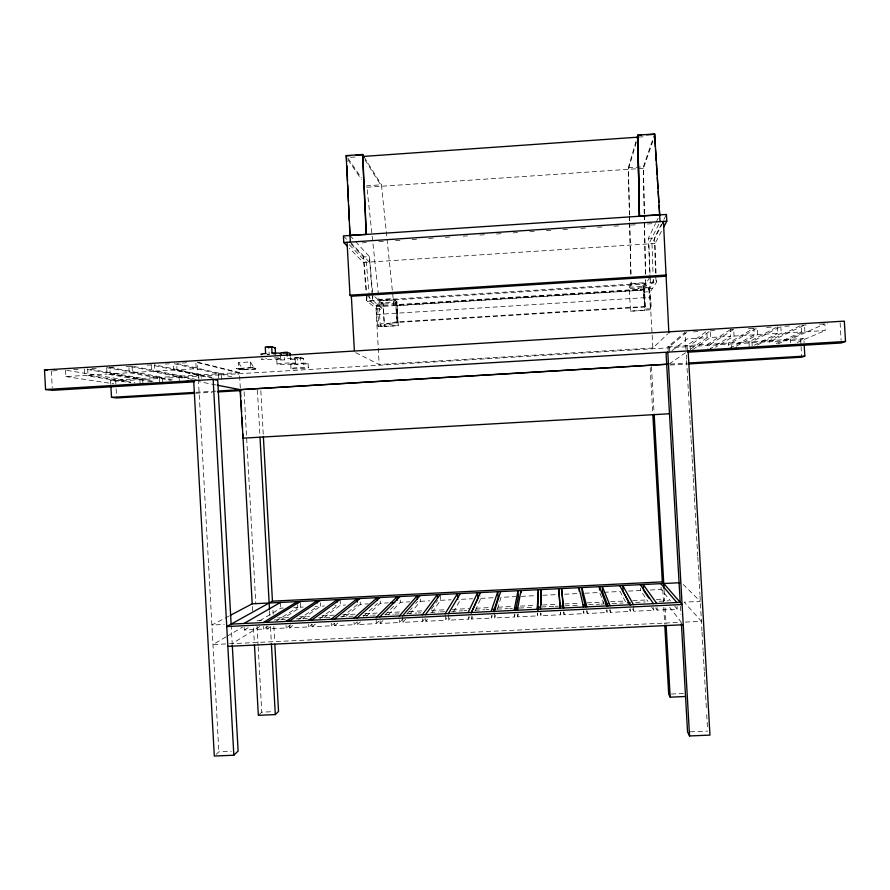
<?xml version="1.0" encoding="UTF-8"?>
<svg xmlns="http://www.w3.org/2000/svg" width="890" height="890" viewBox="0 0 890 890"><rect width="100%" height="100%" fill="white"/><g stroke="black" fill="none" stroke-linecap="round" stroke-linejoin="round"><path stroke-width="0.67" stroke-dasharray="4.45 3.34" d="M372.142 295.002L369.395 256.62L355.522 241.535M560.578 612.12L560.722 614.768L540.875 615.724L540.964 613.01M372.832 295.046L372.621 300.486L372.265 296.381M366.903 296.782L366.736 300.865L376.47 308.897L382.044 308.541L381.732 302.934M517.624 614.2L517.78 616.837L537.571 615.88L537.716 613.165M517.78 616.837L518.236 614.1M494.428 612.676L494.718 617.949L514.476 616.993L514.965 614.434M629.441 214.646L628.318 167.81L636.228 140.676M636.317 142.311L628.396 169.3L629.497 214.746M494.718 617.949L495.507 615.368M497.477 608.938L501.014 597.346L515.699 596.623M471.567 616.425L471.711 619.051L491.425 618.105L492.27 615.524M644.271 213.656L643.37 166.775L654.083 135.625M644.327 213.756L643.459 168.277L652.837 141.154M471.711 619.051L472.779 616.614M475.46 610.529L480.8 598.336L480.678 596.033M448.46 614.901L448.76 620.163L468.429 619.206L469.542 616.77M650.167 278.859L650.312 282.898L648.332 238.375L655.507 223.557M656.108 222.322L658.5 217.383M658.834 224.091L648.944 243.871L650.123 277.513M629.174 287.281L644.282 286.346L645.562 309.041L644.683 310.287L630.532 311.166L629.174 287.281L631.099 283.521L631.043 280.762L631.188 284.956L629.341 288.527L649.177 287.281L654.951 278.192M655.541 273.019L654.417 237.975L661.381 224.358M663.918 219.407L666.454 214.457M662.627 222.989L651.992 243.671L653.015 273.286M656.041 273.096L655.04 243.471L661.871 230.555M448.76 620.163L450.073 617.849M453.377 612.064L460.631 599.326L472.601 598.748M425.698 618.639L425.843 621.265L445.478 620.319L446.847 618.005M645.539 279.849L645.584 282.597L643.325 286.391L644.683 310.287M643.503 287.637L649.644 277.446M630.532 311.166L650.457 309.798L651.28 308.685L650.323 291.664L656.364 282.519L656.219 278.481M643.859 290.129L644.249 289.506L396.139 305.148L396.729 305.715L643.859 290.129L644.816 307.061L397.663 322.436L396.573 302.923M643.826 293.266L644.605 292.02L650.323 291.664M374.712 296.704L383.023 304.08L384.413 326.452L398.253 325.595L396.929 301.966L376.159 303.29L377.405 325.707L380.197 325.54L381.343 323.715L397.952 322.692L396.784 321.691L395.683 302.055M644.816 307.061L644.249 289.506M425.843 621.265L427.389 619.062M432.017 612.442L440.494 600.316L440.172 594.553M402.692 617.115L402.992 622.366L422.583 621.42L424.953 618.105M431.294 609.283L437.624 600.461M402.992 622.366L405.595 619.206M409.956 613.944L420.403 601.306L420.269 599.003M380.03 620.842L380.175 623.456L399.732 622.522L402.402 619.362M406.852 614.089L409.522 610.929M410.412 609.873L412.192 607.77M415.752 603.553L417.532 601.451M380.175 623.456L382.934 620.575M388.429 614.801L400.344 602.285L409.6 601.84M334.562 623.033L334.707 625.648L354.164 624.713L357.213 621.932L357.413 624.558L376.37 623.645L379.251 620.753M385.003 614.968L395.56 604.355M355.689 352.651L379.162 364.511L652.882 348.001L667.867 333.806M357.413 624.558L360.406 621.776M366.38 616.225L380.319 603.275L388.24 602.886M216.137 754.364L218.862 751.839L231.244 751.305M259.201 714.537L261.771 712.156L273.386 711.644M363.287 616.381L377.471 603.409M668.212 350.738L667.978 346.711L685.022 332.382L686.001 349.636M334.707 625.648L337.777 623.078M345.988 616.236L360.339 604.254L368.249 603.865M686.691 332.281L669.447 346.622L669.781 352.44M311.901 624.135L312.045 626.738L331.469 625.803L334.584 623.234M341.871 617.237L357.491 604.399M671.939 350.749L687.069 338.912L707.183 337.688L706.805 331.047M312.045 626.738L315.316 624.257M324.038 617.638L340.392 605.233L345.654 604.977M289.283 625.225L289.428 627.828L308.808 626.894L312.123 624.413M319.866 618.617L337.544 605.378L334.918 605.5M705.703 331.859L687.069 345.554L687.403 351.383M709.041 331.659L690.017 345.376L690.34 351.205M289.428 627.828L292.754 625.514M302.733 618.561L320.489 606.212L324.427 606.012M669.102 364.077L686.145 352.284L686.546 359.204M690.696 349.103L707.183 337.688M266.711 626.315L266.855 628.919L286.202 627.984L290.696 624.891M298.55 619.485L317.641 606.346L315.027 606.479M692.587 349.681L710.531 337.488L730.69 336.264L730.312 329.623L733.672 329.411L734.05 336.064L715.571 347.189M730.312 329.623L707.672 344.308L708.006 350.137M266.855 628.919L270.349 626.671M280.828 619.93L300.62 607.191L303.234 607.058M733.672 329.411L710.62 344.13L710.943 349.97M244.194 627.394L244.338 629.998L263.64 629.074L268.19 626.171M276.156 621.098L297.783 607.325L297.594 603.887M259.758 626.56L232.212 643.626L231.2 625.414M635.215 290.474L645.673 284.043L645.595 279.905M709.141 349.447L730.69 336.264M244.338 629.998L249.044 627.183M259.624 620.842L280.784 608.159L283.398 608.037M225.96 636.917L212.966 644.549L228.085 643.826M227.15 636.228L242.503 627.216M729.8 348.268L754.253 334.84L753.875 328.188L728.309 343.062L728.643 348.902M736.319 346.166L757.624 334.64L777.86 333.405L777.482 326.741M776.291 327.375L748.98 341.816L749.313 347.656M228.997 616.047L211.898 625.047L224.258 624.446M779.651 327.164L751.939 341.638L752.273 347.478M754.275 345.186L777.86 333.405M757.101 345.098L781.242 333.205L801.523 331.97L801.145 325.306L808.598 324.85M799.932 325.885L769.694 340.57L769.894 344.074M776.325 343.529L801.523 331.97M777.904 344.007L804.905 331.77L825.241 330.535L824.852 323.86L790.453 339.312L790.654 342.828M110.772 384.269L110.56 380.341L115.711 381.154L800.666 339.858L803.815 338.511L804.048 342.561M797.162 342.461L825.241 330.535M380.564 309.82L379.251 308.719L380.197 325.54L396.784 321.691M381.387 326.419L397.952 322.692M294.812 357.713L297.661 358.748L297.972 364.488L295.135 363.521L294.812 357.713L300.564 357.368L303.345 358.403L303.657 364.144L304.981 364.021A8.711 0.601 -2.8 0 0 307.996 363.309A8.711 0.601 -2.8 0 0 302.422 363.12L300.876 363.165L300.564 357.368M290.496 359.538L291.876 359.404A9.2 0.667 -2.7 0 0 294.979 358.637A9.2 0.667 -2.7 0 0 289.039 358.403L287.403 358.459L290.496 359.538L290.363 357.124M303.345 358.403L297.661 358.748M295.135 363.521L293.8 363.643A8.711 0.601 -2.8 0 0 296.448 364.533L297.972 364.488M350.582 157.319L357.391 156.84M639.12 137.082L642.992 136.804M393.892 305.682L381.443 184.786L366.758 185.799L379.719 306.549M628.318 167.81L643.37 166.775M366.836 187.267L643.459 168.277M362.274 242.837L366.424 242.558M378.884 241.735L384.424 241.379M395.494 240.645L401.034 240.278M412.103 239.543L417.644 239.176M428.713 238.442L434.253 238.086M445.323 237.352L450.863 236.985M463.312 236.162L467.473 235.883M479.921 235.06L485.462 234.693M496.531 233.97L502.071 233.603M513.141 232.869L518.681 232.501M529.75 231.767L535.291 231.4M546.36 230.677L551.9 230.31M562.97 229.576L568.51 229.208M580.97 228.385L586.499 228.018M597.579 227.284L603.109 226.928M614.189 226.194L619.718 225.826M630.799 225.092L636.328 224.725M647.408 223.991L652.937 223.635M648.332 238.375L654.417 237.975M655.04 243.471L363.331 262.472L349.358 248.232M631.099 283.521L645.584 282.597M367.292 301.321L373.166 300.954M376.37 314.47L650.011 297.327L649.389 298.25L648.899 289.617L645.673 284.043L379.396 300.865L393.58 299.997L396.862 303.212L377.493 304.436L378.728 326.675L398.253 325.595M652.437 288.449L375.892 305.893L379.162 364.511M645.206 306.494L397.074 321.935L395.983 302.344M645.562 309.041L651.28 308.685M52.61 370.919L60.364 370.451M73.659 369.639L79.076 369.317M91.737 368.538L97.166 368.204M151.612 381.688L107.023 374.089L106.666 367.626L115.288 367.103M126.169 366.446L132.065 366.079L181.816 376.036L182.127 381.732M147.072 365.167L151.155 364.922L198.648 375.024L198.96 380.72M165.273 364.055L169.378 363.81M182.138 363.031L187.623 362.697M693.399 331.87L698.761 331.536M710.153 330.846L716.873 330.435M748.479 328.51L753.875 328.188M766.691 327.398L772.086 327.075M784.913 326.285L790.32 325.963M819.434 324.183L827.4 323.704M238.609 362.619L243.059 369.65L238.932 368.571L238.609 362.619L250.368 361.896L254.673 368.95M65.526 370.14L65.882 376.581L84.85 375.435L130.708 382.745M87.665 368.783L88.01 375.246L107.023 374.089M162.514 382.911L162.203 377.215L109.837 367.436L110.193 373.9L129.239 372.743L171.203 380.408M192.184 379.385L151.511 371.386L132.421 372.543L132.065 366.079M213.211 378.384L173.828 370.04L154.693 371.197L154.337 364.722L201.452 374.857L201.641 378.272M221.454 379.363L221.132 373.666L176.665 363.365L177.021 369.839L196.189 368.683L195.833 362.197L238.031 372.643L238.22 376.07M734.05 336.064L754.253 334.84M238.932 368.571L250.702 367.859L255.541 368.938L242.492 369.728L238.042 368.571M110.56 380.341L239.443 372.565L240.389 389.675M667.978 346.711L803.815 338.511M196.034 392.323L216.826 391.077M670.359 364.088L686.991 363.098M195.566 393.269L212.176 392.279M670.248 365.034L686.846 364.043M293.856 607.514L297.783 607.325M420.403 601.306L429.681 600.85M440.494 600.316L451.119 599.793M480.8 598.336L494.128 597.691M521.262 596.356L535.969 595.633M542.889 595.288L558.965 594.498M564.56 594.231L577.988 593.563M584.93 593.23L599.727 592.495L602.052 598.759M603.987 592.295L620.163 591.494L626.226 603.209M628.485 591.094L640.633 590.493L647.965 601.484M650.323 590.014L661.148 589.48L670.448 600.872M277.546 617.916L288.649 617.371M299.752 616.837L309.464 616.358M321.957 615.758L334.44 615.146M342.772 614.745L355.255 614.133M364.967 613.666L377.46 613.054M387.172 612.587L399.655 611.975M409.378 611.497L423.251 610.829M431.572 610.418L445.445 609.75M452.387 609.405L469.041 608.604M475.972 608.259L491.236 607.514M498.178 607.18L513.441 606.435M520.383 606.101L535.647 605.356M542.577 605.022L557.841 604.277M564.783 603.943L580.046 603.198M586.988 602.864L603.631 602.052M610.573 601.718L625.837 600.973M632.779 600.639L648.042 599.893M656.364 599.482L663.306 599.148L664.741 600.995L664.129 590.237M257.054 620.786L263.574 620.475M274.254 619.952L285.323 619.418M296.403 618.884L301.944 618.606M303.334 618.539L307.484 618.339M318.564 617.805L324.105 617.538M325.484 617.471L331.024 617.193M340.714 616.726L347.645 616.392M349.025 616.325L353.174 616.125M362.875 615.646L371.186 615.246M372.565 615.179L375.335 615.046M385.025 614.578L393.336 614.178M394.715 614.1L398.876 613.9M407.186 613.499L416.876 613.032M418.255 612.965L421.026 612.832M430.727 612.353L439.026 611.953M440.416 611.886L444.566 611.686M451.497 611.352L462.566 610.807M463.957 610.74L466.727 610.607M475.038 610.206L484.727 609.739M486.107 609.672L488.877 609.528M497.187 609.127L508.268 608.593M509.647 608.526L512.418 608.393M519.348 608.059L534.578 607.314M541.498 606.98L553.958 606.368M555.349 606.301L558.119 606.168M565.039 605.834L580.269 605.1M588.579 604.688L599.66 604.154M601.039 604.087L603.809 603.954M612.12 603.553L623.2 603.008M635.66 602.408L645.35 601.94M659.201 601.262L668.802 600.794M563.748 611.908L564.038 614.612L583.929 613.655L583.773 611.007M586.577 610.807L587.244 613.488L607.169 612.531L607.024 609.884M609.517 609.873L610.495 612.376L630.476 611.408L630.32 608.76M632.545 608.905L633.802 611.252L653.816 610.284L653.672 607.636M655.652 607.926L657.165 610.128L677.223 609.16L677.068 606.502M229.464 643.759L681.317 622.288L669.714 607.381M685.345 622.088L701.431 621.331L684.176 602.152L700.297 601.384L683.264 584.519M671.36 694.033L683.42 693.51M690.228 731.825L707.661 731.091M284.511 359.905L282.898 359.949A9.2 0.667 -2.7 0 1 279.95 358.959L284.511 359.905L284.377 357.48M267.467 354.743L269.18 354.687L268.825 348.29M65.882 376.581L113.82 383.812M88.01 375.246L134.902 382.789M66.895 370.362L123.098 379.585L123.287 382.989M110.193 373.9L154.471 381.521M87.198 369.45L139.841 378.573L140.153 384.246M90.346 369.261L142.634 378.406L142.945 384.08M106.666 367.626L175.408 380.486M215.936 384.936L198.503 381.554L218.862 751.839M196.39 379.485L128.894 366.28L129.239 372.743M177.021 369.839L213.378 377.638M231.767 376.837L173.472 363.554L173.828 370.04M239.443 372.565L197.435 362.097L198.292 377.66M265.632 353.486L269.18 354.687M300.876 363.165L303.657 364.144M377.405 325.707L378.728 326.675M380.197 325.54L381.487 326.497M366.958 295.424L382.044 308.541M396.929 301.966L393.469 298.55L379.318 299.441L383.101 302.834L384.413 326.452M349.37 244.728L366.302 262.283L368.95 292.454M343.406 235.939L347.233 239.944M351.049 243.96L363.476 257.01L366.713 292.676M350.337 242.102L369.272 262.094M349.97 235.494L354.598 240.523M674.687 606.057L677.223 609.16M348.057 159.888L361.362 179.279M347.968 158.253L361.273 177.766M651.625 606.991L653.816 610.284M364.989 159.9L381.532 186.266M364.177 157.118L381.443 184.786M629.263 609.072L630.476 611.408M602.519 600.016L603.91 603.765M606.246 610.028L607.169 612.531M583.306 610.963L583.929 613.655M655.674 277.057L656.364 282.519L366.736 300.865L366.124 294.011M372.587 292.298L369.395 256.62L363.476 257.01L366.001 292.643M369.072 293.822L369.673 300.675L376.915 306.761L648.899 289.617L653.338 282.709L653.193 278.67M560.489 612.064L560.722 614.768M840.127 322.925L841.128 340.303M804.905 331.77L804.527 325.095L772.654 340.392L772.987 346.243M800.666 339.858L800.978 345.198M801.056 346.533L801.668 357.213M780.853 326.541L781.242 333.205M757.624 334.64L757.234 327.976L731.257 342.884L731.591 348.724M710.231 332.17L710.531 337.488M686.624 360.595L688.816 399.343M688.893 400.723L689.917 418.712M689.995 420.091L691.018 438.08M691.096 439.471L692.12 457.46M692.198 458.84L693.221 476.829M693.299 478.219L694.322 496.208M694.4 497.588L697.704 555.716M697.782 557.096L698.806 575.085M698.884 576.475L699.907 594.464M699.985 595.844L701.976 630.932M702.054 632.301L703.067 650.145M703.144 651.513L704.235 670.715M704.313 672.095L706.415 709.141M706.727 714.625L707.583 729.722M680.416 606.335L680.872 614.311M649.522 288.638L652.882 348.001M649.177 287.281L650.457 309.798M651.458 366.591L654.106 413.294M665.13 607.859L666.065 624.346M645.673 284.043L645.995 289.795M650.19 367.615L652.77 413.227M662.772 589.848L663.462 601.907M663.773 607.414L664.708 623.935M661.014 587.155L661.148 589.48M643.426 286.224L644.783 310.154M657.009 607.47L657.165 610.128M640.5 588.168L640.633 590.493M633.502 605.945L633.802 611.252M610.351 609.717L610.495 612.376M587.089 610.84L587.244 613.488M563.893 611.964L564.038 614.612M540.731 613.088L540.875 615.724M537.427 613.243L537.571 615.88M514.331 614.356L514.476 616.993M491.28 615.468L491.425 618.105M468.285 616.581L468.429 619.206M445.189 615.057L445.478 620.319M422.427 618.795L422.583 621.42M396.784 301.821L398.108 325.473M400.211 599.982L400.344 602.285M399.577 619.896L399.732 622.522M380.197 600.973L380.319 603.275M376.081 618.405L376.37 623.645M360.216 601.952L360.339 604.254M354.02 622.099L354.164 624.713M340.08 599.493L340.392 605.233M331.325 623.189L331.469 625.803M308.085 363.465L308.318 367.781A8.711 0.579 -2.8 0 1 294.612 368.872A8.711 0.579 -2.8 0 1 296.025 367.804A8.711 0.579 -2.8 0 1 308.318 367.781M320.3 602.775L320.489 606.212M295.102 358.803L295.347 363.365A9.2 0.634 -2.7 0 1 280.94 364.522A9.2 0.634 -2.7 0 1 282.297 363.354A9.2 0.634 -2.7 0 1 295.347 363.365M308.663 624.29L308.808 626.894M290.741 364.199L290.974 368.527M300.364 602.608L300.62 607.191M280.45 355.911L280.584 358.325M276.768 359.571L277.024 364.132M286.057 625.381L286.202 627.984M280.461 602.441L280.784 608.159M260.837 390.777L263.284 435.065M272.952 610.295L273.174 614.2M273.842 626.349L274.676 641.445M257.399 390.054L259.847 434.442M269.581 610.918L269.881 616.192M270.471 626.994L271.305 642.057M250.368 361.896L250.702 367.859M263.496 626.471L263.64 629.074M244.105 391.767L255.808 603.976M257.032 626.16L258.1 645.584M258.178 646.963L261.771 712.156M252.337 606.468L252.704 613.065M253.528 627.917L254.362 643.181M218.328 373.833L218.64 379.541M179.012 376.203L179.324 381.899M159.41 377.393L159.722 383.078M151.155 364.922L151.511 371.386M115.711 381.154L115.856 383.735M116.134 388.908L116.635 397.964M84.494 368.983L84.85 375.435M51.32 371.008L52.221 387.573M629.53 216.114L629.664 221.621M629.697 223.001L630.954 275.322M629.475 216.025L629.608 221.532M629.642 222.912L630.91 275.255M644.349 215.135L645.484 274.398M644.293 215.035L645.428 274.331M274.053 357.891A9.757 0.712 -2.7 0 1 278.948 358.748A9.757 0.712 -2.7 0 1 263.518 359.527A9.757 0.712 -2.7 0 1 266.566 358.281M299.307 357.524L296.437 357.702L299.307 357.524M252.448 367.592L236.239 368.571L241.357 369.906L257.299 368.938L252.448 367.592"/><path stroke-width="1.33" d="M541.231 604.866L541.22 589.558L540.508 609.127M537.86 610.451L538.328 589.703L537.204 609.283M639.532 215.046L639.443 216.259L637.841 135.135L654.651 133.956L660.069 221.61M517.402 610.24L520.939 590.571L521.062 592.885M515.688 610.585L518.369 596.5L518.047 590.704L514.109 610.406M636.984 138.084L637.841 135.135M494.351 611.363L500.692 591.561M493.516 611.664L498.122 597.49L497.799 591.705L491.058 611.519M655.329 147.072L654.651 133.956M471.222 613.11L477.919 598.481L477.596 592.707L468.062 612.631M471.344 612.476L480.478 592.562M662.627 222.989L663.451 221.388L668.857 332.86M663.729 227.039L666.832 221.165L666.454 214.457L343.406 235.939L343.774 242.536L347.501 246.341M448.393 613.588L460.308 593.563M445.111 613.744L457.427 593.697L457.749 599.471M425.476 614.701L440.172 594.553M422.216 614.856L437.301 594.698L437.491 598.158M402.625 615.802L420.08 595.544M399.365 615.958L417.21 595.688L417.41 599.137M379.819 616.915L400.022 596.534M376.559 617.07L397.163 596.678L397.352 600.127M193.675 380.62L214.312 756.044L233.836 755.221L238.119 751.015L232.279 645.005M254.44 644.571L258.345 715.326L275.31 714.581L278.537 711.41L274.832 644.182M357.057 618.016L380.008 597.524M353.808 618.172L377.149 597.668L377.271 599.96M334.34 619.117L360.016 598.514M331.102 619.273L357.168 598.647L357.357 602.096M311.678 620.208L340.08 599.493M308.441 620.363L337.232 599.638L337.355 601.929M289.061 621.309L320.166 600.472M285.835 621.465L317.329 600.616L317.452 602.908M266.499 622.399L300.297 601.462M263.273 622.555L297.46 601.596L297.594 603.887M243.982 623.49L280.461 602.441M662.327 581.882L272.451 601.162L226.75 626.549L682.096 604.533L662.327 581.882L652.848 414.618M230.21 615.402L252.193 603.832L680.016 582.716M804.204 345.264L804.816 356.078L801.668 357.213L688.237 363.966M194.365 381.81L52.377 390.332L45.568 389.52L44.5 369.928L844.332 321.123L845.5 341.46L841.284 342.973L687.536 352.206M274.509 347.968L275.166 347.901L275.511 354.298M289.539 353.553L290.162 353.486L290.296 355.911M350.337 242.102L346.166 155.628L362.53 154.471L364.177 157.118M346.166 155.628L350.482 155.672M355.933 155.294L362.742 154.816L362.831 156.462L637.83 137.171L637.73 135.502L641.612 135.236M646.774 134.868L654.528 134.323M349.737 235.249L366.391 234.404L362.742 154.816M639.543 215.981L659.824 214.635M343.774 242.536L666.832 221.165M347.055 242.325L349.993 295.168L666.499 275.021M349.993 295.168L351.35 296.236L665.653 276.245M45.568 389.52L845.5 341.46M186.01 381.499L188.602 381.343M734.317 348.557L737.042 348.402M667.711 364.166L240.078 389.62L243.059 438.192M110.916 386.883L111.495 397.352L194.654 392.401M218.217 390.999L667.622 364.244M688.382 363.009L804.816 356.078M194.176 393.347L116.635 397.964L111.495 397.352M217.716 391.945L241.257 390.554M242.759 438.18L669.135 413.783M390.877 602.752L394.837 602.563M493.038 609.327L495.808 609.194M515.188 608.259L517.958 608.126M537.349 607.18L540.119 607.047M559.499 606.101L563.659 605.901M583.039 604.966L585.809 604.822M605.2 603.887L607.97 603.754M627.35 602.808L630.12 602.675M227.84 646.34L683.242 624.747M664.785 625.314L668.69 694.156L670.192 697.17L685.111 696.514M681.406 623.668L687.547 731.947L689.55 735.963L709.953 735.107L688.137 350.916M290.162 353.486L287.07 352.34L281.006 352.707L281.14 355.155M261.871 354.62A9.757 0.745 -2.7 0 1 264.163 353.619L265.632 353.486L265.276 347L268.357 346.755L271.695 346.611L272.051 353.085L273.786 353.041A9.757 0.745 -2.7 0 1 279.794 353.708M44.5 369.928L47.226 370.362M217.282 385.203L240.389 389.675L240.767 396.606M272.051 353.085L274.365 353.897M271.695 346.611L275.166 347.901M660.814 583.662L676.845 602.519M656.787 603.487L643.236 584.53L643.559 590.348L648.855 598.035M640.299 584.674L653.449 603.654M633.424 604.622L622.755 585.542L623.078 591.349L630.654 605.4M619.829 585.687L630.098 604.777M610.128 605.745L602.308 586.543L602.641 592.362L608.037 606.112M606.802 605.912L599.393 586.688L599.593 590.181M586.866 606.88L581.915 587.556L582.238 593.363L585.576 606.78M583.551 607.036L579.001 587.7L579.19 591.183M563.659 608.004L561.546 588.557L563.314 607.859M560.355 608.159L558.642 588.702L560.144 608.015M655.507 149.843L656.219 160.912M656.397 163.682L657.109 174.763M657.287 177.533L657.999 188.602M658.177 191.372L658.889 202.453M659.067 205.223L659.69 214.913M689.55 735.963L667.778 352.14L666.076 353.497L680.194 602.352L231.133 624.113L217.716 380.408L213.144 379.452L233.836 755.221M654.183 414.662L664.051 588.891M666.143 625.726L670.192 697.17M346.399 155.961L346.677 161.702M351.35 296.236L354.376 350.671M287.07 352.34L287.27 356.011M263.362 436.445L272.451 601.162M260.002 437.224L269.514 609.594M271.383 643.426L275.31 714.581M241.001 400.767L241.613 411.859M241.913 417.399L242.525 428.491M242.837 434.031L252.193 603.832M362.53 154.471L366.179 234.159M346.855 165.807L347.534 180.837M347.712 184.931L348.446 201.329M348.624 205.434L349.303 220.464M349.536 225.938L349.97 235.494M637.73 135.502L639.443 216.259L637.83 137.171M270.404 346.822L267.2 347.022L271.027 347.055L270.404 346.822M285.757 352.507L282.731 352.696L286.313 352.718L285.757 352.507"/></g></svg>
